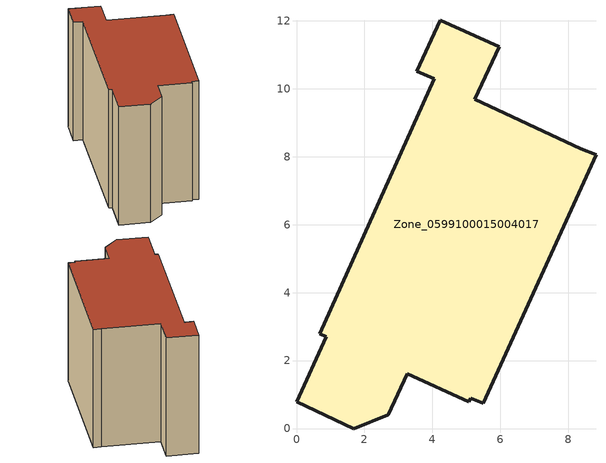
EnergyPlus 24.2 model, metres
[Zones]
Zone_0599100015004017
 floor ground (C_G): 3.25,1.61 2.71,0.41 1.68,0 0,0.79 0.87,2.7 0.68,2.79 4.05,10.29 3.54,10.52 4.23,12.01 5.96,11.23 5.25,9.69 8.37,8.24 8.81,8.06 5.5,0.74 5.12,0.89 5.07,0.79 z0.89
 wall outside (C_F): 5.5,0.74 8.81,8.06 8.37,8.24 5.25,9.69 5.96,11.23 4.23,12.01 3.54,10.52 4.05,10.29 0.68,2.79 0.87,2.7 0,0.79 1.68,0 2.71,0.41 3.25,1.61 5.07,0.79 5.12,0.89 5.5,0.74 z0.89:8.56
 roof outside (C_R): 5.12,0.89 5.5,0.74 8.81,8.06 8.37,8.24 5.25,9.69 5.96,11.23 4.23,12.01 3.54,10.52 4.05,10.29 0.68,2.79 0.87,2.7 0,0.79 1.68,0 2.71,0.41 3.25,1.61 5.07,0.79 z8.56
[BUILDING]
Pand.0599100015004017: North Axis=0; Terrain=City; Loads Convergence Tolerance Value=0.04; Temperature Convergence Tolerance Value=0.4; Solar Distribution=FullExterior; Maximum Number of Warmup Days=25; Minimum Number of Warmup Days=1
[Site:Location]
Rotterdam.The.Hague.AP_ZH_NLD Design_Conditions: Latitude=51.96; Longitude=4.45; Time Zone=1; Elevation=-4.5
[SITE:GROUNDTEMPERATURE:BUILDINGSURFACE]
18, 18, 18, 18, 18, 18, 18, 18, 18, 18, 18, 18
[MATERIAL] Thermal Absorptance=0.9; Solar Absorptance=0.7; Visible Absorptance=0.7
Name | Roughness | Thickness | Conductivity | Density | Specific Heat
G.TI.1965-1974 | MediumSmooth | 0.15 | 0.882353 | 540 | 1210
F.TI.1965-1974 | Rough | 0.3 | 0.697674 | 1920 | 840
R.TI.1965-1974 | MediumRough | 0.2 | 0.232558 | 1500 | 1000
[CONSTRUCTION]
C_G: G.TI.1965-1974
C_F: F.TI.1965-1974
C_R: R.TI.1965-1974
[ZONE]
Zone_0599100015004017: Type=1; Multiplier=1; Ceiling Height=Autocalculate; Volume=Autocalculate; Floor Area=autocalculate; Part of Total Floor Area=Yes
[ZONEINFILTRATION:DESIGNFLOWRATE]
Infil_Zone_0599100015004017: Zone or ZoneList or Space or SpaceList=Zone_0599100015004017; Schedule=AlwaysOn; Design Flow Rate Calculation Method=Flow/Area; Flow Rate per Floor Area=0.003; Constant Term Coefficient=1; Temperature Term Coefficient=0; Velocity Term Coefficient=0; Velocity Squared Term Coefficient=0
[HVACTEMPLATE:ZONE:IDEALLOADSAIRSYSTEM]
Zone_0599100015004017: Maximum Heating Supply Air Temperature=50; Minimum Cooling Supply Air Temperature=13; Maximum Heating Supply Air Humidity Ratio=0.0156; Minimum Cooling Supply Air Humidity Ratio=0.0077; Heating Limit=NoLimit; Cooling Limit=NoLimit; Dehumidification Control Type=ConstantSensibleHeatRatio; Cooling Sensible Heat Ratio=0.7; Dehumidification Setpoint=60; Humidification Control Type=None; Humidification Setpoint=30; Outdoor Air Method=None; Outdoor Air Flow Rate per Person=0.00944; Outdoor Air Flow Rate per Zone Floor Area=0; Outdoor Air Flow Rate per Zone=0; Demand Controlled Ventilation Type=None; Outdoor Air Economizer Type=NoEconomizer; Heat Recovery Type=None; Sensible Heat Recovery Effectiveness=0.7; Latent Heat Recovery Effectiveness=0.65
[ZONECONTROL:THERMOSTAT]
ThermostatControl_Zone_0599100015004017: Zone or ZoneList=Zone_0599100015004017; Control Type Schedule=DualSetpointControlType; Control 1=Thermostat_Zone_0599100015004017; Temperature Difference Between Cutout And Setpoint=0
[THERMOSTATSETPOINT:DUALSETPOINT]
Thermostat_Zone_0599100015004017: Heating Setpoint Temperature Schedule=HeatingSetpoint_Zone_0599100015004017; Cooling Setpoint Temperature Schedule=CoolingSetpoint_Zone_0599100015004017
[SCHEDULE:COMPACT]
HeatingSetpoint_Zone_0599100015004017: Through: 12/31, For: AllDays, Until: 24:00, 21
CoolingSetpoint_Zone_0599100015004017: Through: 12/31, For: AllDays, Until: 24:00, 24
DualSetpointControlType: Through: 12/31, For: AllDays, Until: 24:00, 4
AlwaysOn: Through: 12/31, For: AllDays, Until: 24:00, 1
